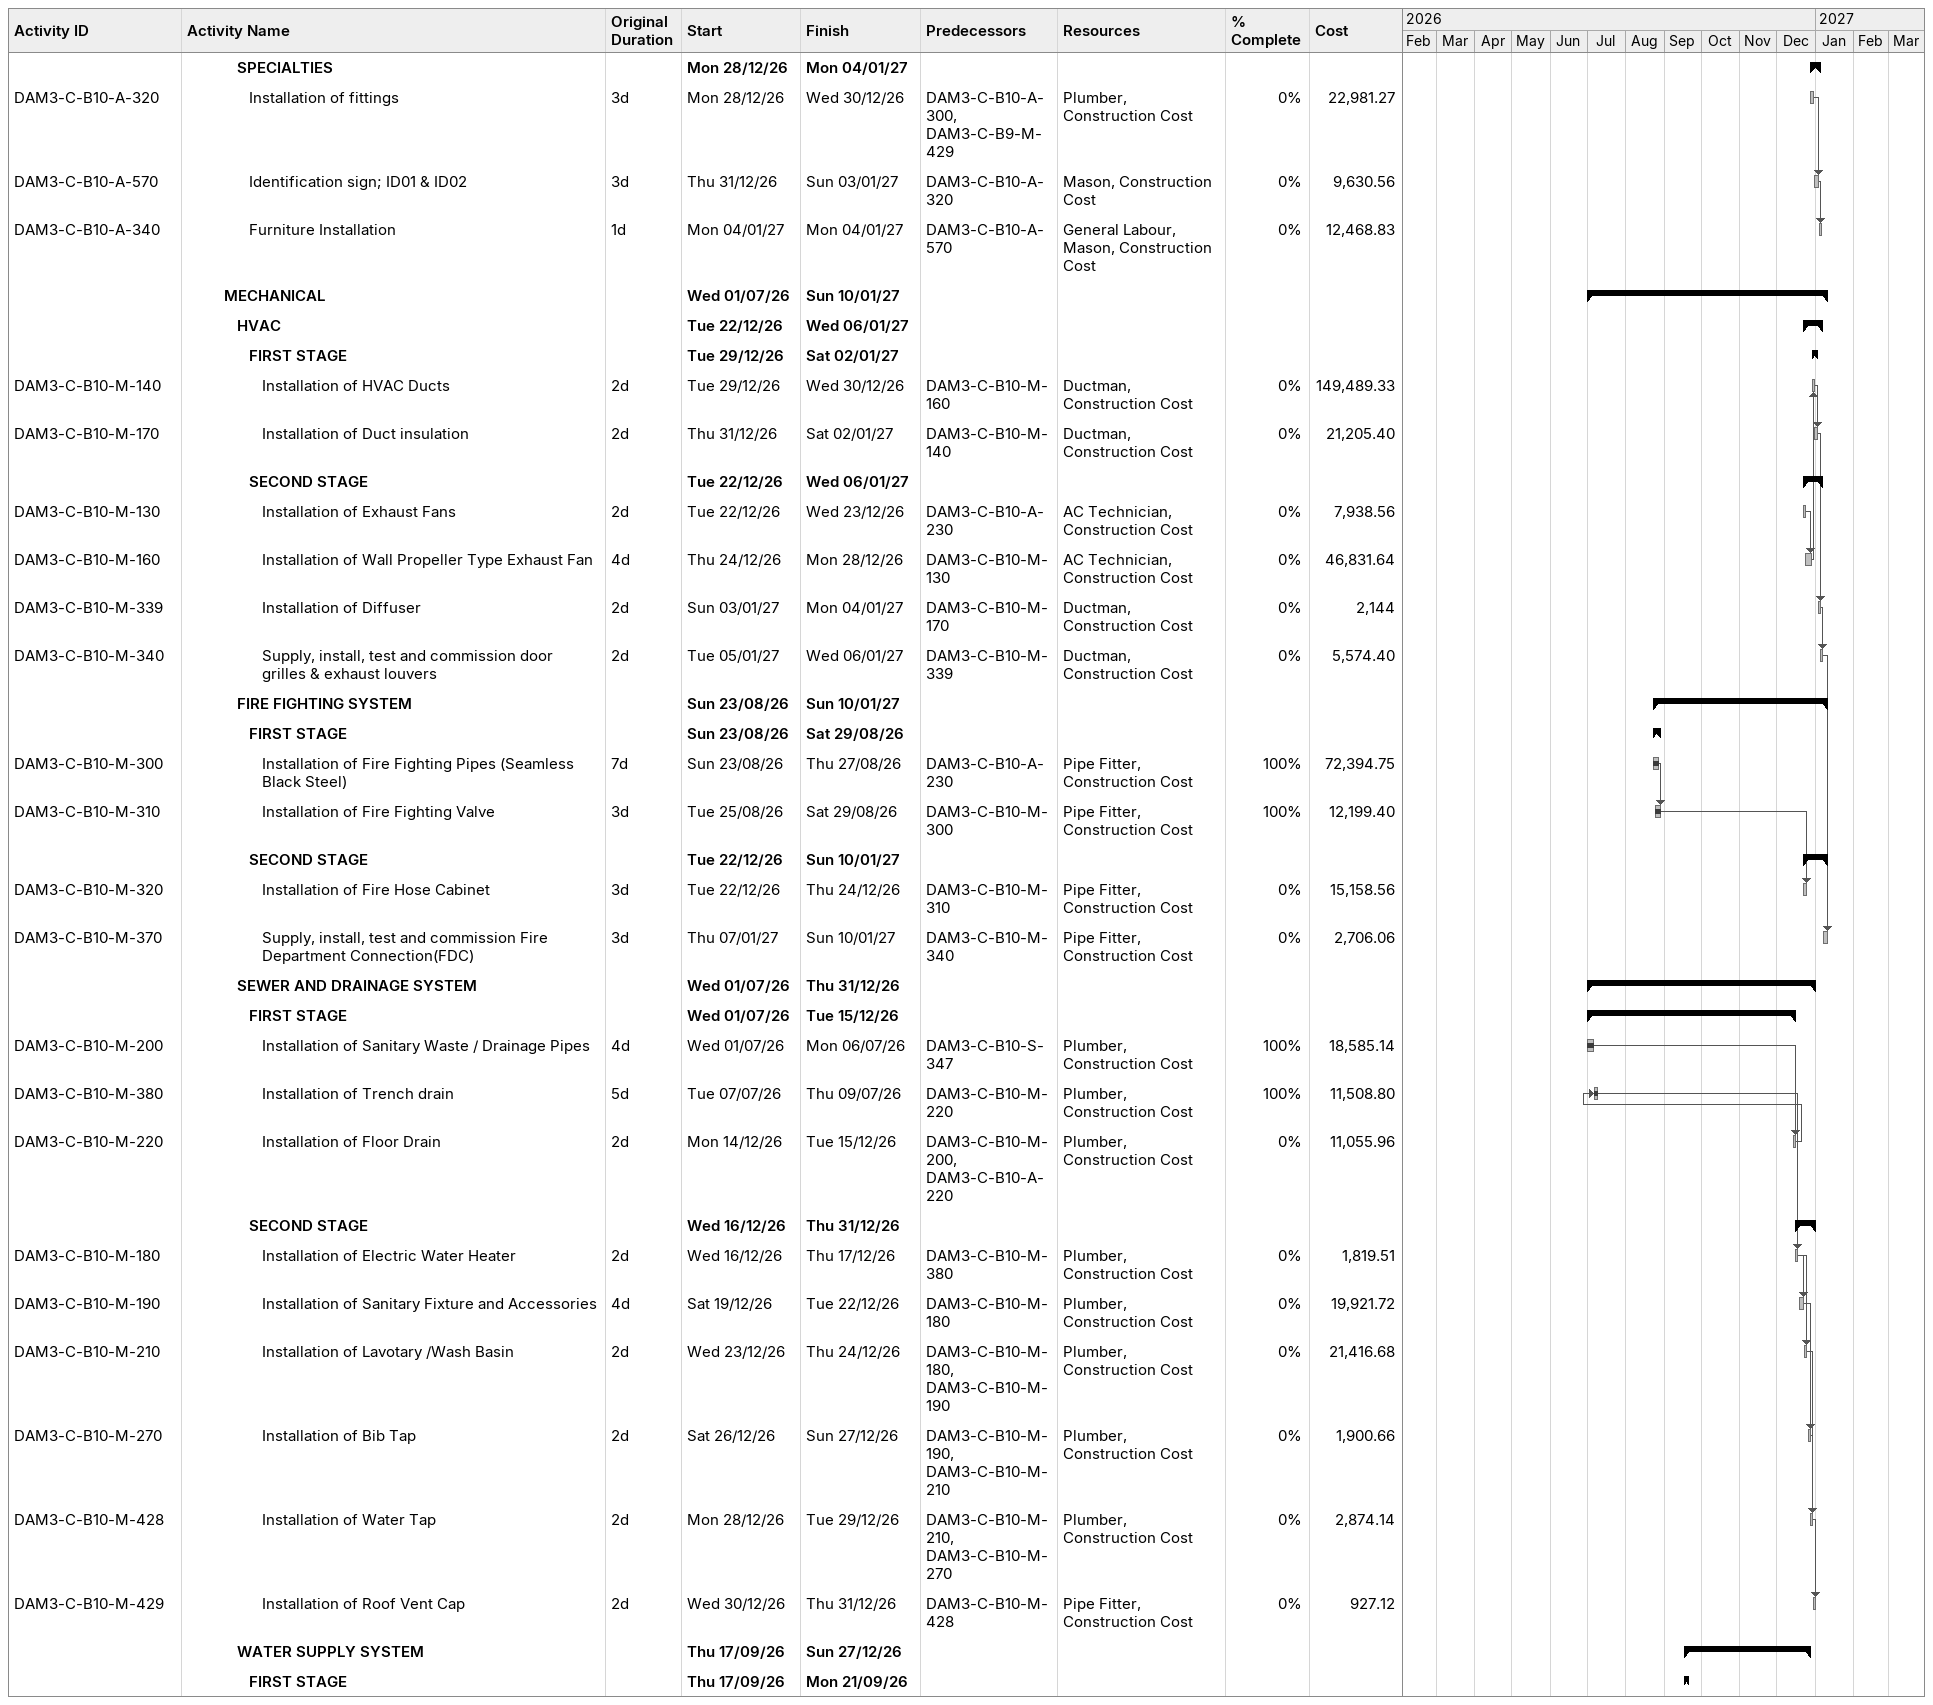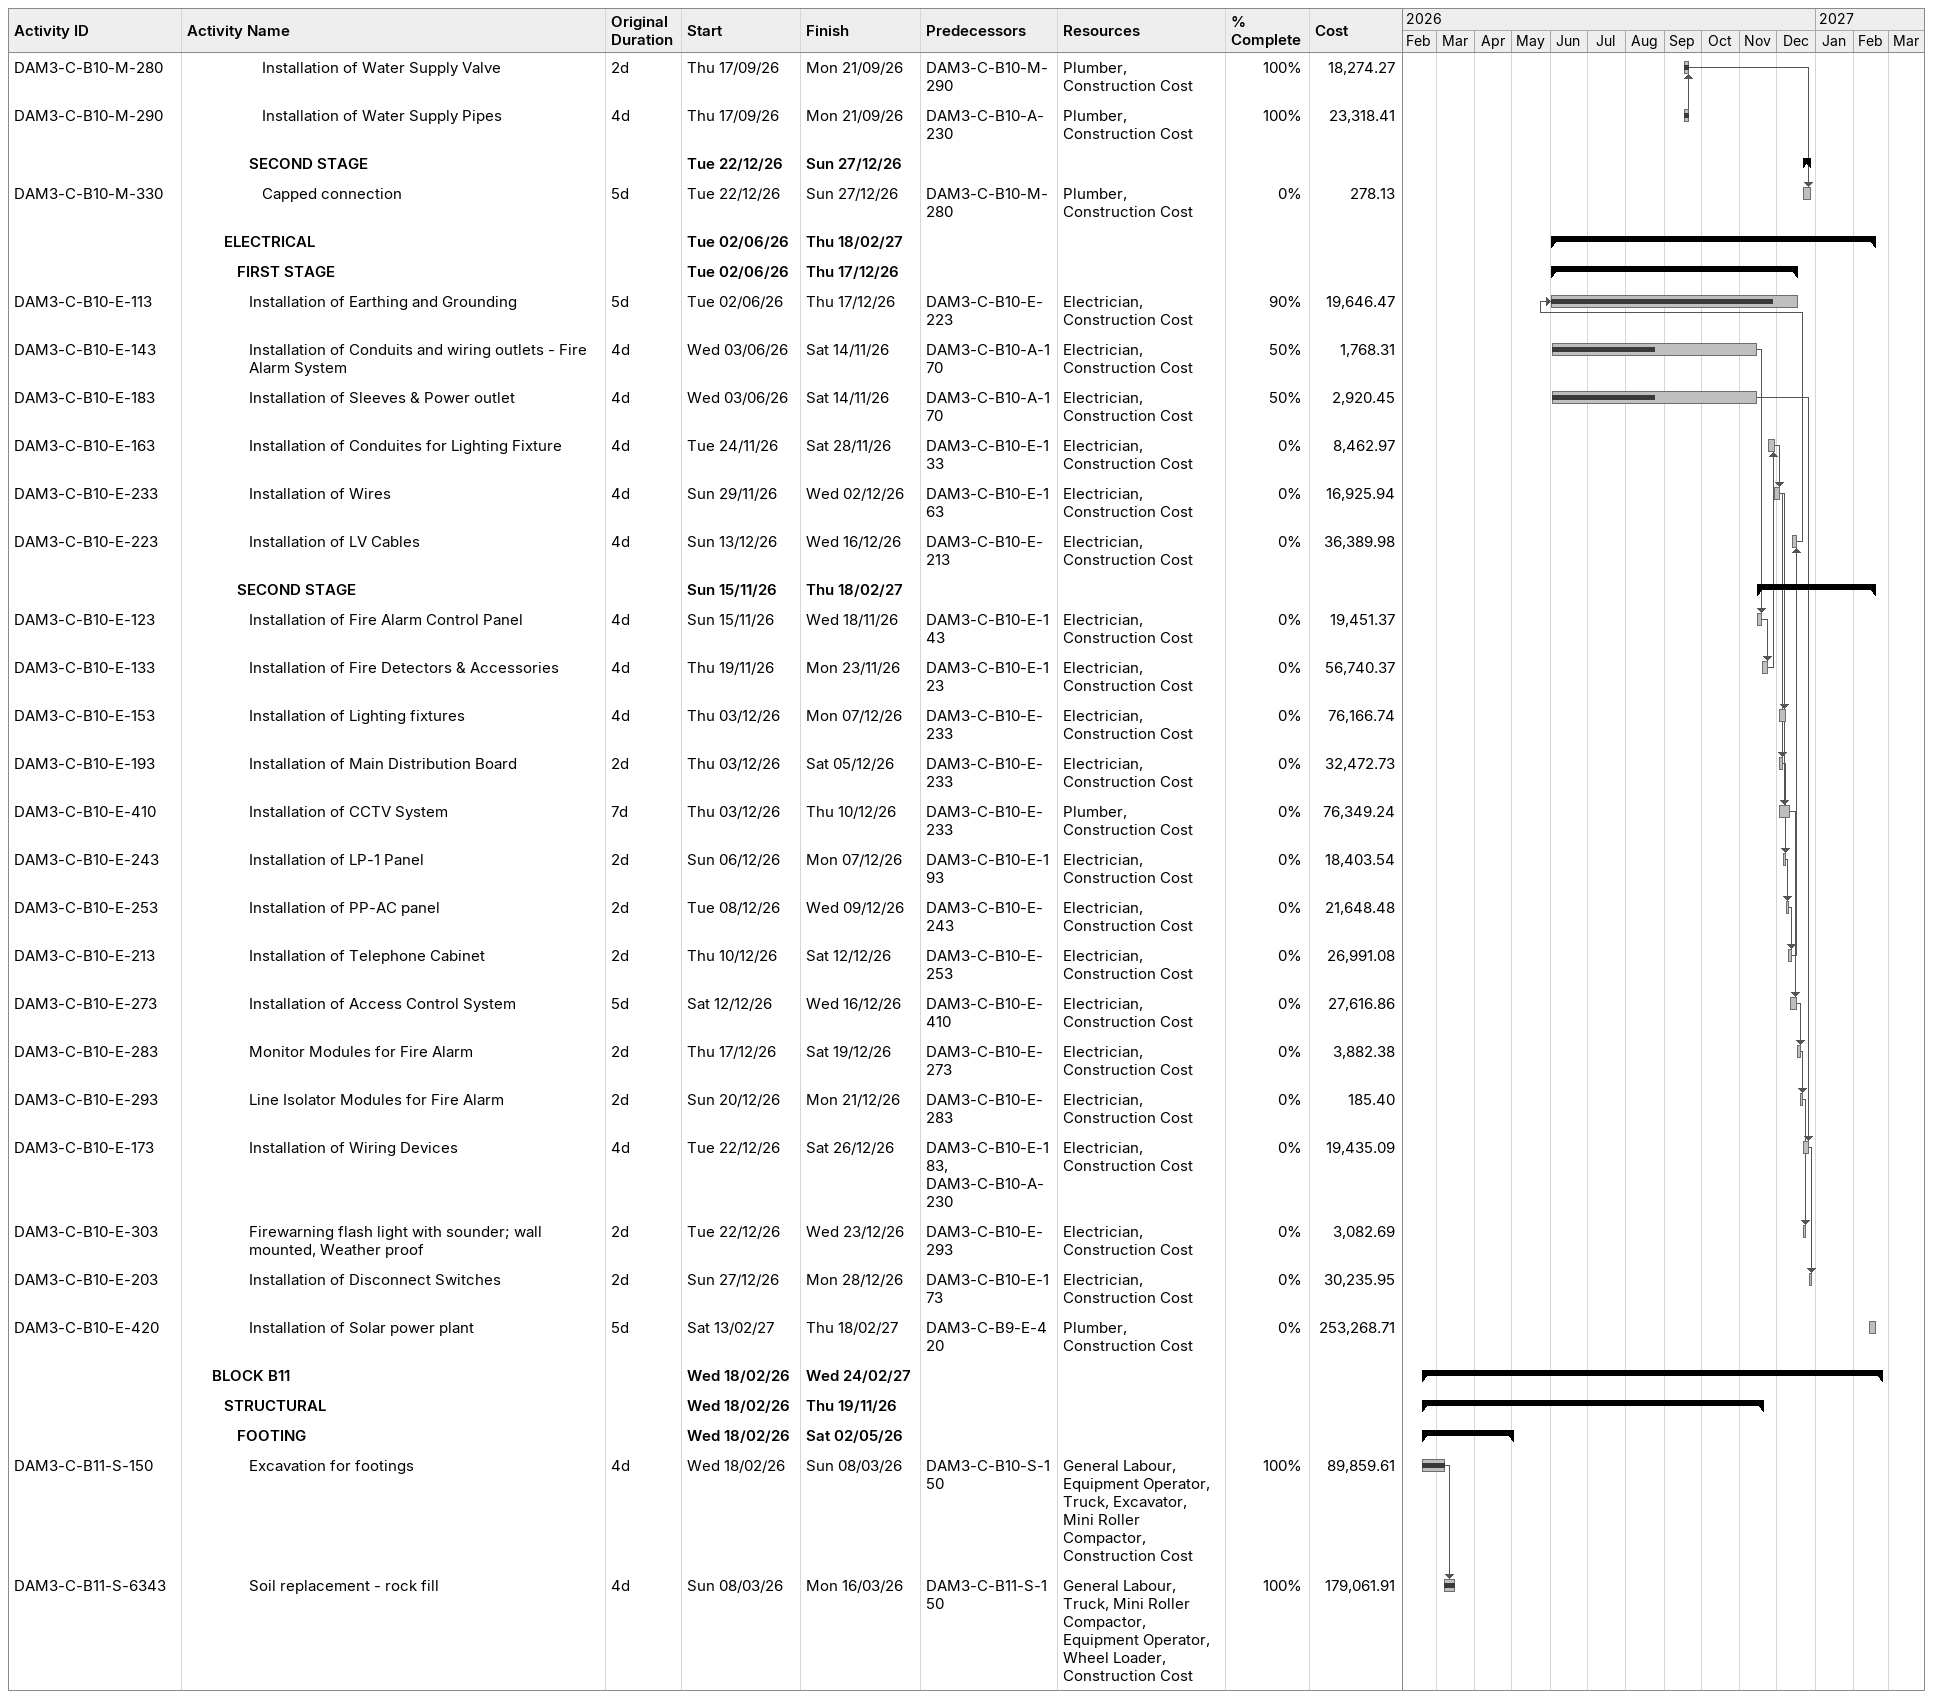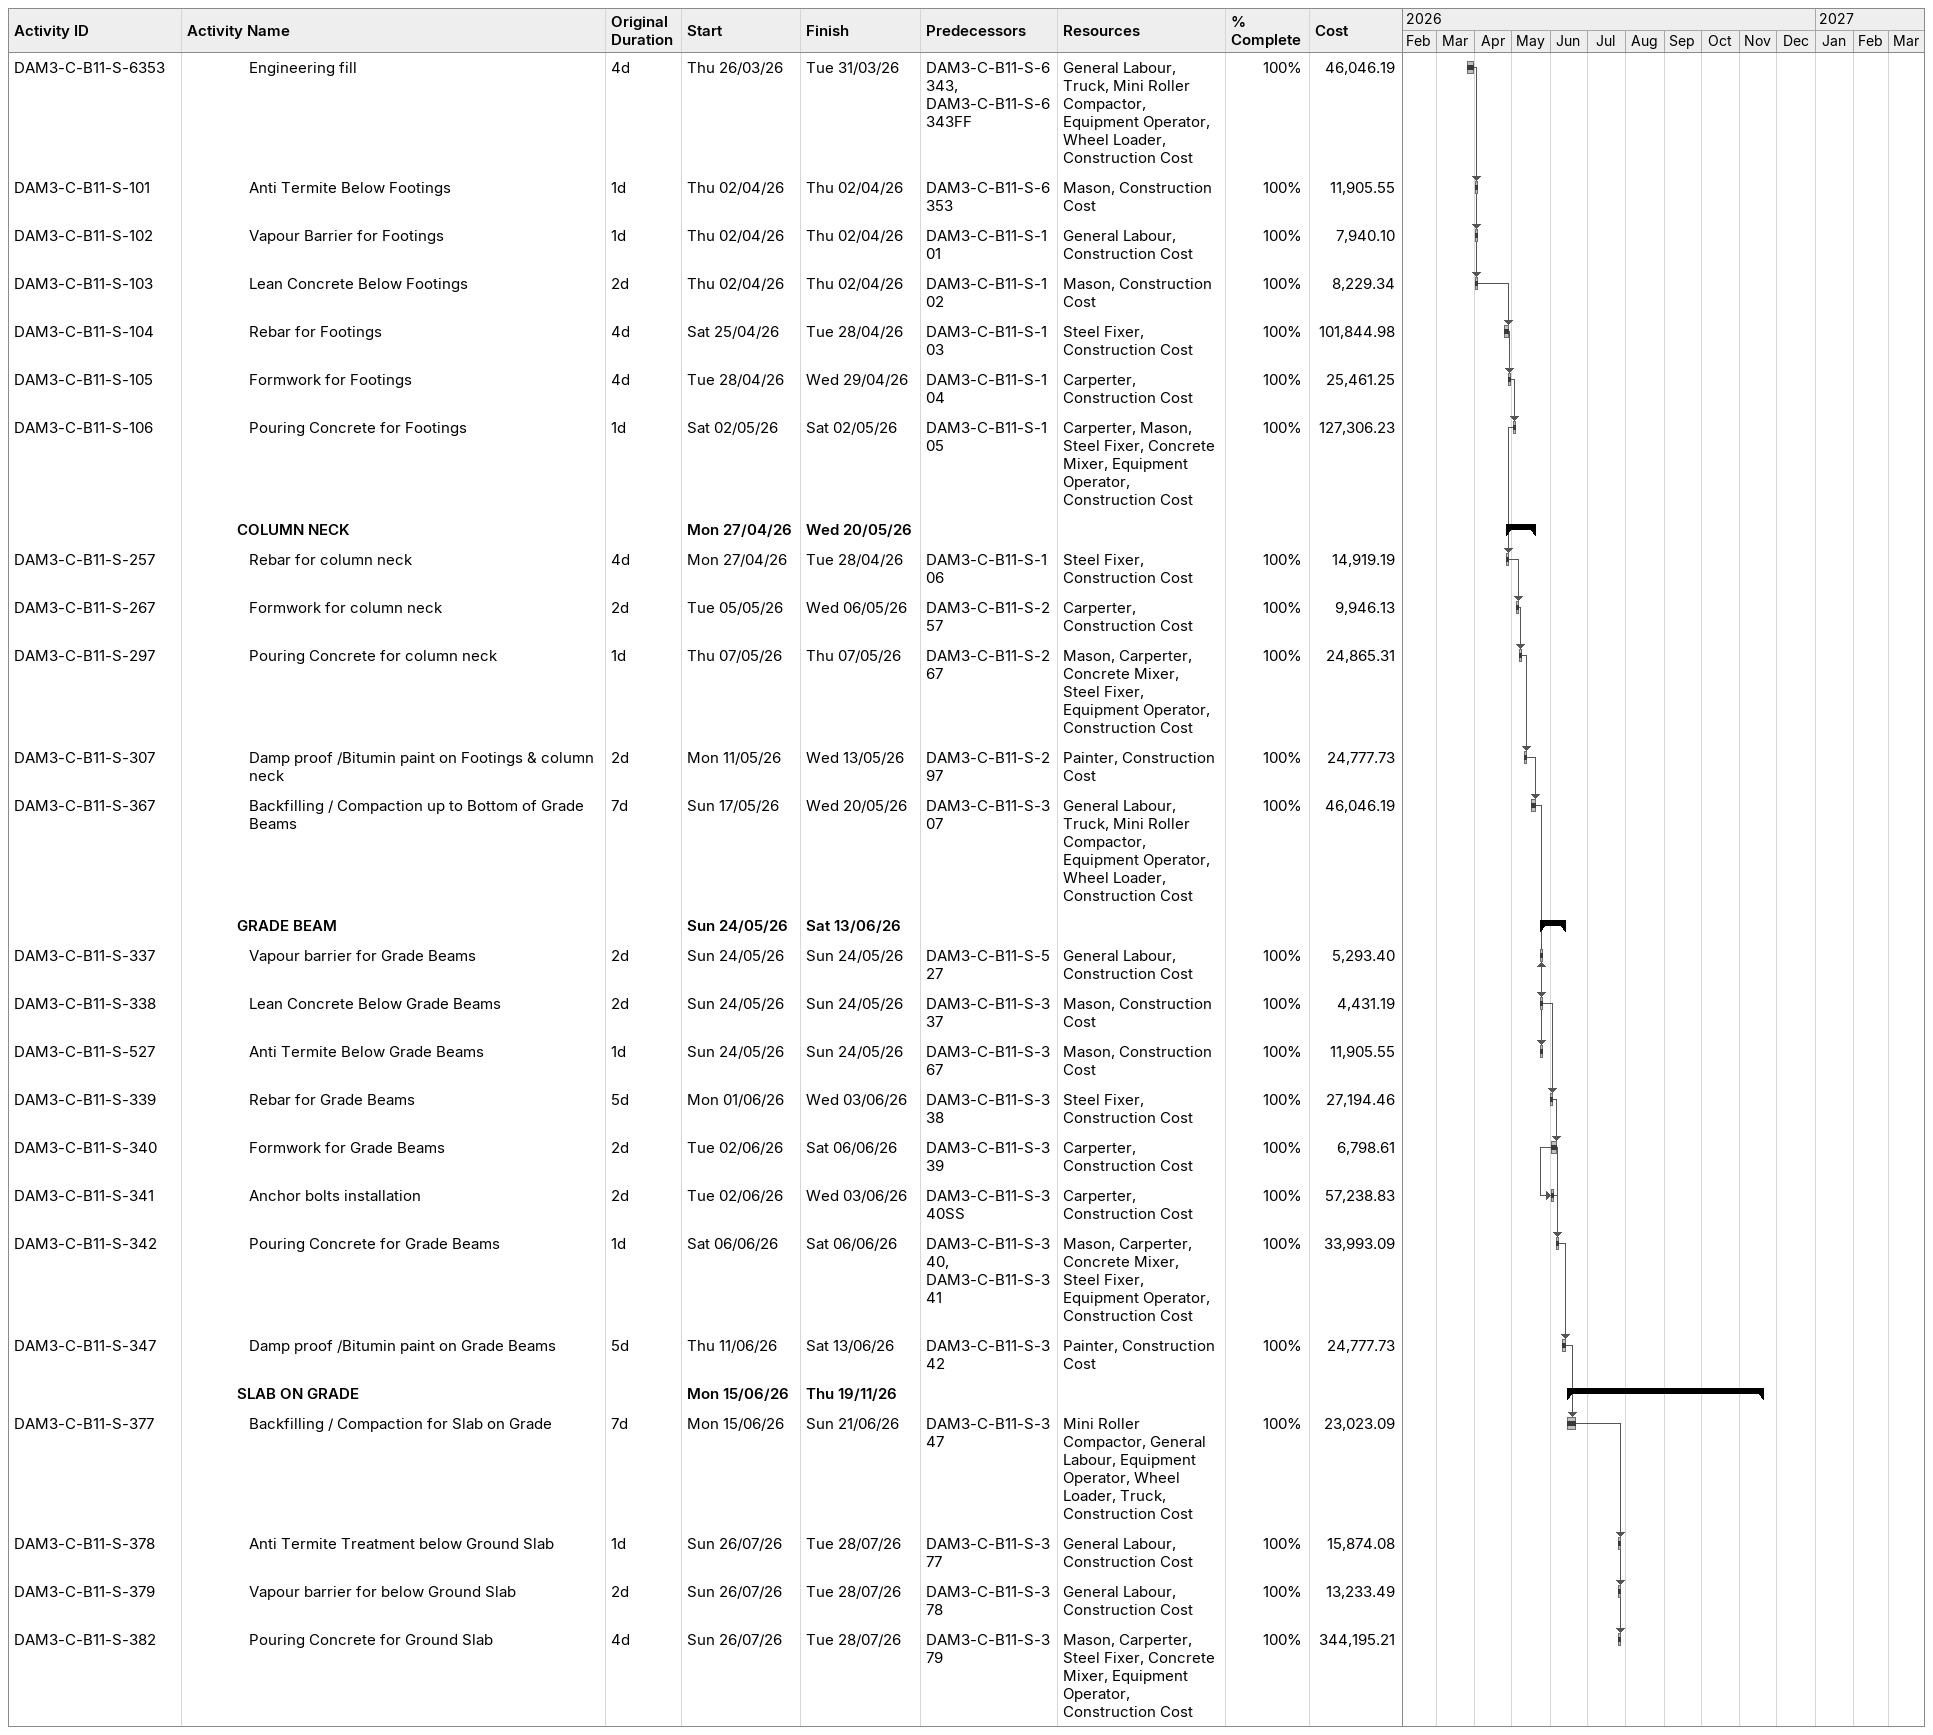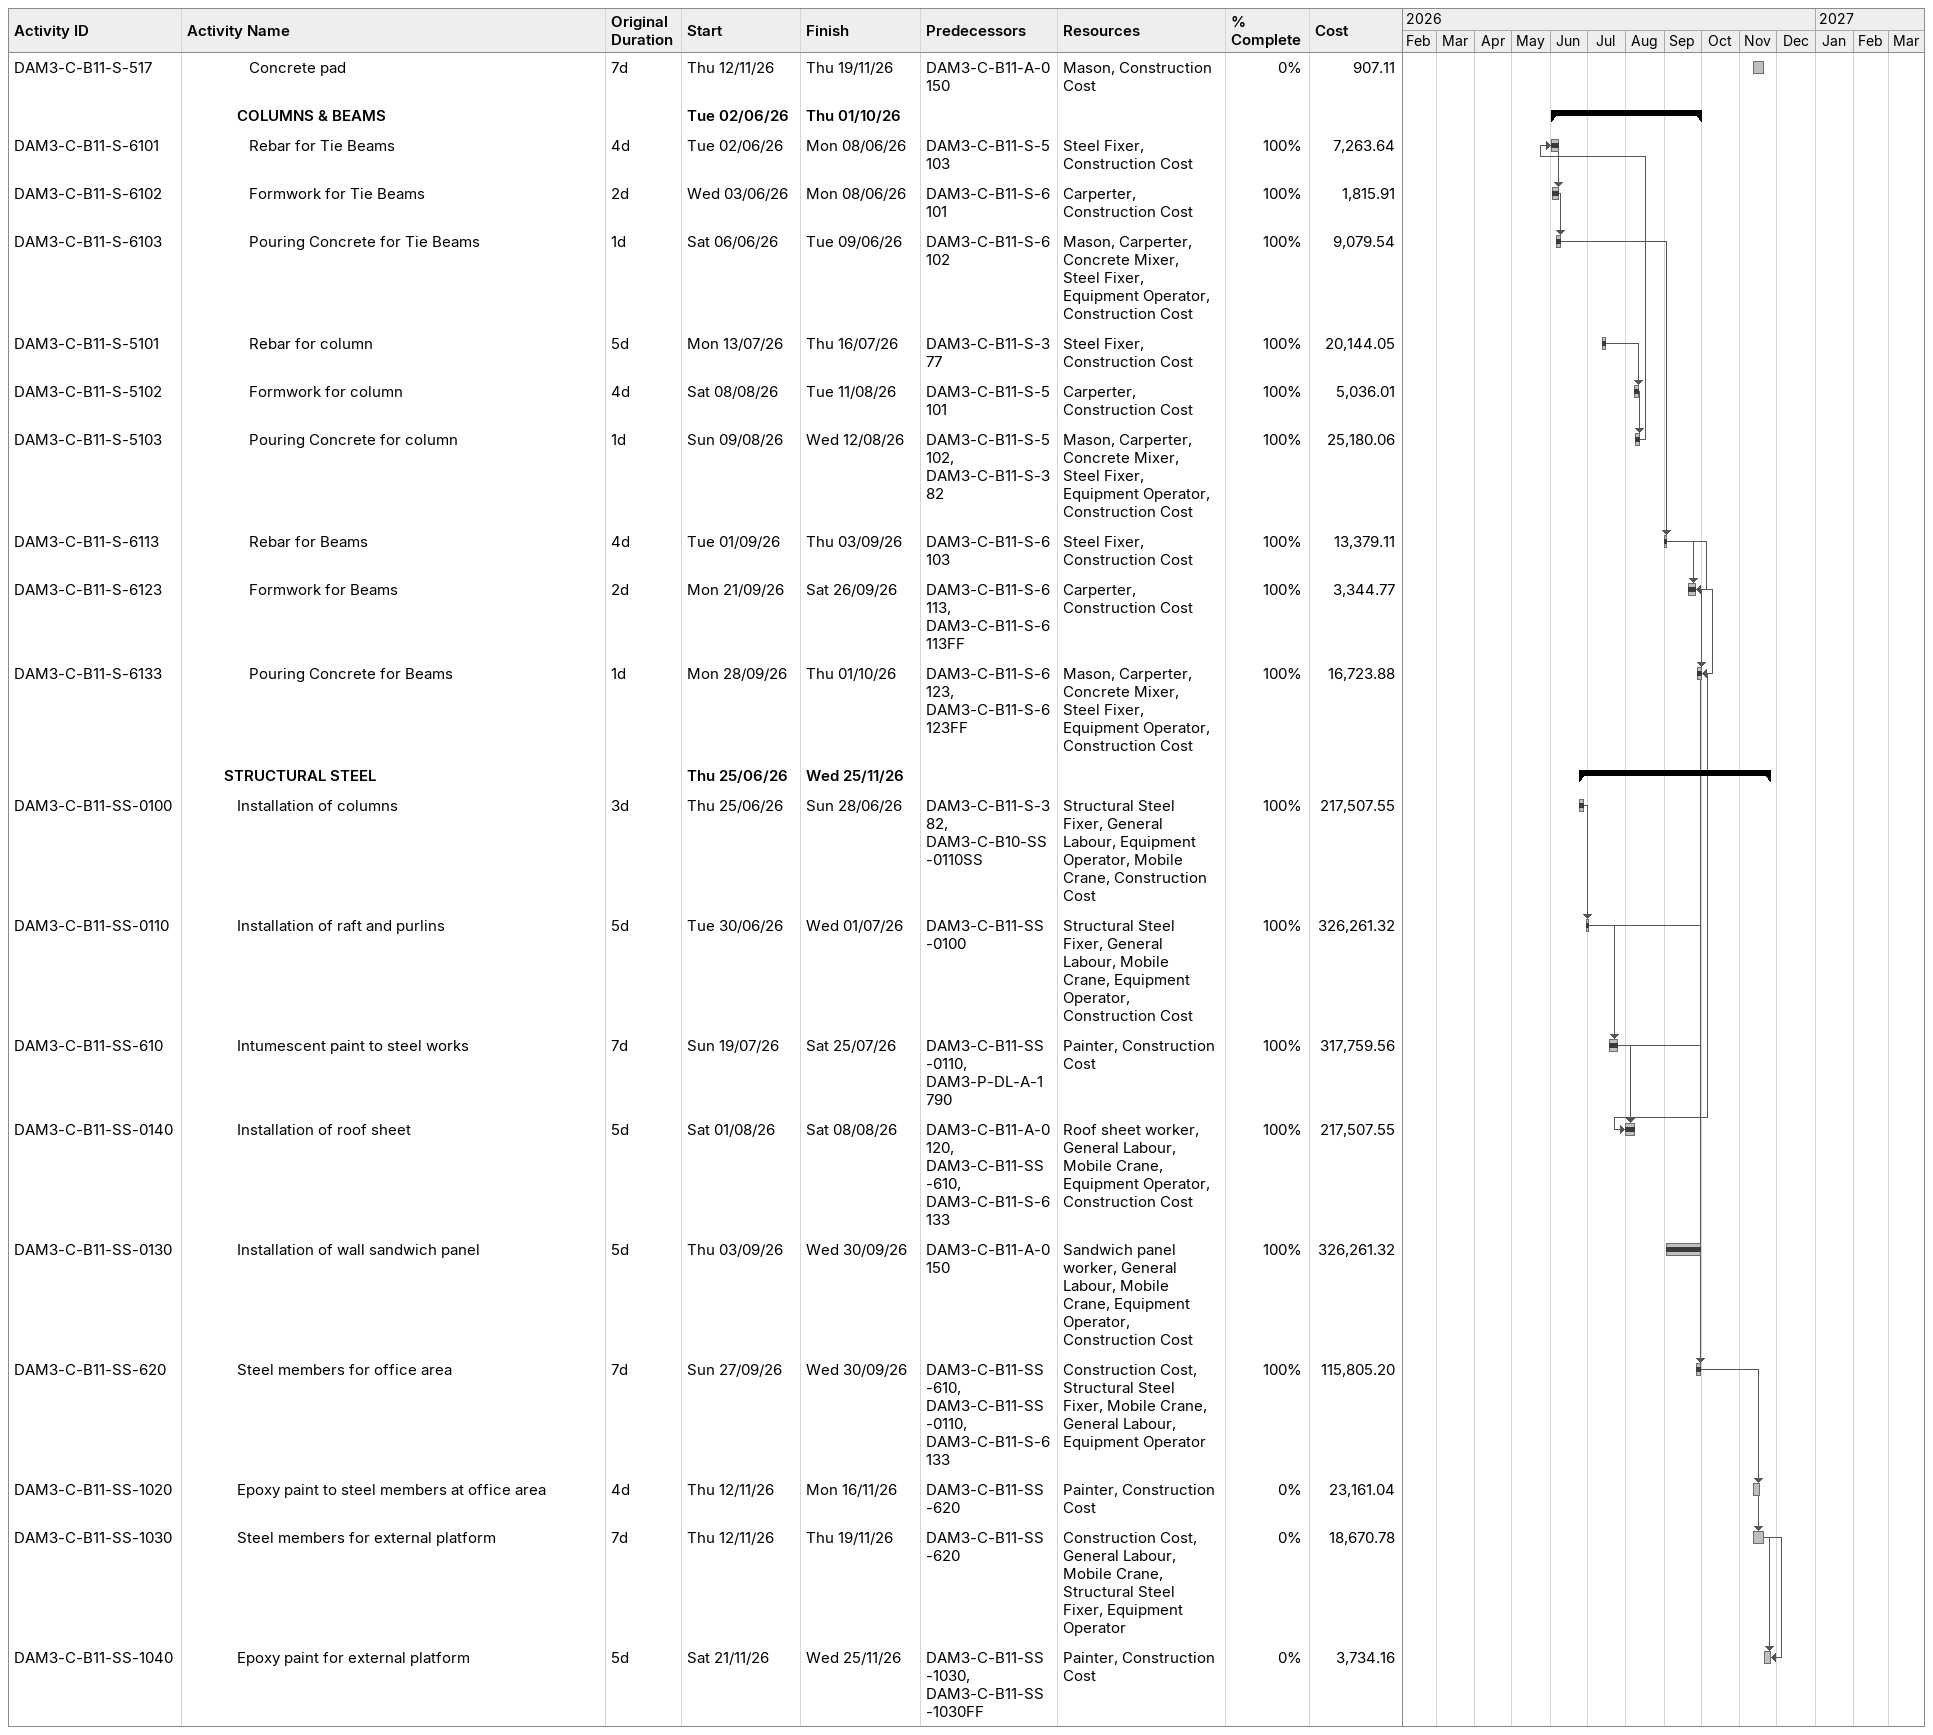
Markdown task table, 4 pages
| ID | Level | Task | Original duration | Start | Finish | Predecessors | Resources | % complete | Cost |
|---|---|---|---|---|---|---|---|---|---|
|  | 5 | **SPECIALTIES** |  | 2026-12-28 | 2027-01-04 |  |  |  |  |
| DAM3-C-B10-A-320 | 6 | Installation of fittings | 3d | 2026-12-28 | 2026-12-30 | DAM3-C-B10-A-300, DAM3-C-B9-M-429 | Plumber, Construction Cost | 0 | 22981.27 |
| DAM3-C-B10-A-570 | 6 | Identification sign; ID01 & ID02 | 3d | 2026-12-31 | 2027-01-03 | DAM3-C-B10-A-320 | Mason, Construction Cost | 0 | 9630.56 |
| DAM3-C-B10-A-340 | 6 | Furniture Installation | 1d | 2027-01-04 | 2027-01-04 | DAM3-C-B10-A-570 | General Labour, Mason, Construction Cost | 0 | 12468.83 |
|  | 4 | **MECHANICAL** |  | 2026-07-01 | 2027-01-10 |  |  |  |  |
|  | 5 | **HVAC** |  | 2026-12-22 | 2027-01-06 |  |  |  |  |
|  | 6 | **FIRST STAGE** |  | 2026-12-29 | 2027-01-02 |  |  |  |  |
| DAM3-C-B10-M-140 | 7 | Installation of HVAC Ducts | 2d | 2026-12-29 | 2026-12-30 | DAM3-C-B10-M-160 | Ductman, Construction Cost | 0 | 149489.33 |
| DAM3-C-B10-M-170 | 7 | Installation of Duct insulation | 2d | 2026-12-31 | 2027-01-02 | DAM3-C-B10-M-140 | Ductman, Construction Cost | 0 | 21205.40 |
|  | 6 | **SECOND STAGE** |  | 2026-12-22 | 2027-01-06 |  |  |  |  |
| DAM3-C-B10-M-130 | 7 | Installation of Exhaust Fans | 2d | 2026-12-22 | 2026-12-23 | DAM3-C-B10-A-230 | AC Technician, Construction Cost | 0 | 7938.56 |
| DAM3-C-B10-M-160 | 7 | Installation of Wall Propeller Type Exhaust Fan | 4d | 2026-12-24 | 2026-12-28 | DAM3-C-B10-M-130 | AC Technician, Construction Cost | 0 | 46831.64 |
| DAM3-C-B10-M-339 | 7 | Installation of Diffuser | 2d | 2027-01-03 | 2027-01-04 | DAM3-C-B10-M-170 | Ductman, Construction Cost | 0 | 2144 |
| DAM3-C-B10-M-340 | 7 | Supply, install, test and commission door grilles & exhaust louvers | 2d | 2027-01-05 | 2027-01-06 | DAM3-C-B10-M-339 | Ductman, Construction Cost | 0 | 5574.40 |
|  | 5 | **FIRE FIGHTING SYSTEM** |  | 2026-08-23 | 2027-01-10 |  |  |  |  |
|  | 6 | **FIRST STAGE** |  | 2026-08-23 | 2026-08-29 |  |  |  |  |
| DAM3-C-B10-M-300 | 7 | Installation of Fire Fighting Pipes (Seamless Black Steel) | 7d | 2026-08-23 | 2026-08-27 | DAM3-C-B10-A-230 | Pipe Fitter, Construction Cost | 100 | 72394.75 |
| DAM3-C-B10-M-310 | 7 | Installation of Fire Fighting Valve | 3d | 2026-08-25 | 2026-08-29 | DAM3-C-B10-M-300 | Pipe Fitter, Construction Cost | 100 | 12199.40 |
|  | 6 | **SECOND STAGE** |  | 2026-12-22 | 2027-01-10 |  |  |  |  |
| DAM3-C-B10-M-320 | 7 | Installation of Fire Hose Cabinet | 3d | 2026-12-22 | 2026-12-24 | DAM3-C-B10-M-310 | Pipe Fitter, Construction Cost | 0 | 15158.56 |
| DAM3-C-B10-M-370 | 7 | Supply, install, test and commission Fire Department Connection(FDC) | 3d | 2027-01-07 | 2027-01-10 | DAM3-C-B10-M-340 | Pipe Fitter, Construction Cost | 0 | 2706.06 |
|  | 5 | **SEWER AND DRAINAGE SYSTEM** |  | 2026-07-01 | 2026-12-31 |  |  |  |  |
|  | 6 | **FIRST STAGE** |  | 2026-07-01 | 2026-12-15 |  |  |  |  |
| DAM3-C-B10-M-200 | 7 | Installation of Sanitary Waste / Drainage Pipes | 4d | 2026-07-01 | 2026-07-06 | DAM3-C-B10-S-347 | Plumber, Construction Cost | 100 | 18585.14 |
| DAM3-C-B10-M-380 | 7 | Installation of Trench drain | 5d | 2026-07-07 | 2026-07-09 | DAM3-C-B10-M-220 | Plumber, Construction Cost | 100 | 11508.80 |
| DAM3-C-B10-M-220 | 7 | Installation of Floor Drain | 2d | 2026-12-14 | 2026-12-15 | DAM3-C-B10-M-200, DAM3-C-B10-A-220 | Plumber, Construction Cost | 0 | 11055.96 |
|  | 6 | **SECOND STAGE** |  | 2026-12-16 | 2026-12-31 |  |  |  |  |
| DAM3-C-B10-M-180 | 7 | Installation of Electric Water Heater | 2d | 2026-12-16 | 2026-12-17 | DAM3-C-B10-M-380 | Plumber, Construction Cost | 0 | 1819.51 |
| DAM3-C-B10-M-190 | 7 | Installation of Sanitary Fixture and Accessories | 4d | 2026-12-19 | 2026-12-22 | DAM3-C-B10-M-180 | Plumber, Construction Cost | 0 | 19921.72 |
| DAM3-C-B10-M-210 | 7 | Installation of Lavotary /Wash Basin | 2d | 2026-12-23 | 2026-12-24 | DAM3-C-B10-M-180, DAM3-C-B10-M-190 | Plumber, Construction Cost | 0 | 21416.68 |
| DAM3-C-B10-M-270 | 7 | Installation of Bib Tap | 2d | 2026-12-26 | 2026-12-27 | DAM3-C-B10-M-190, DAM3-C-B10-M-210 | Plumber, Construction Cost | 0 | 1900.66 |
| DAM3-C-B10-M-428 | 7 | Installation of Water Tap | 2d | 2026-12-28 | 2026-12-29 | DAM3-C-B10-M-210, DAM3-C-B10-M-270 | Plumber, Construction Cost | 0 | 2874.14 |
| DAM3-C-B10-M-429 | 7 | Installation of Roof Vent Cap | 2d | 2026-12-30 | 2026-12-31 | DAM3-C-B10-M-428 | Pipe Fitter, Construction Cost | 0 | 927.12 |
|  | 5 | **WATER SUPPLY SYSTEM** |  | 2026-09-17 | 2026-12-27 |  |  |  |  |
|  | 6 | **FIRST STAGE** |  | 2026-09-17 | 2026-09-21 |  |  |  |  |
| DAM3-C-B10-M-280 | 7 | Installation of Water Supply Valve | 2d | 2026-09-17 | 2026-09-21 | DAM3-C-B10-M-290 | Plumber, Construction Cost | 100 | 18274.27 |
| DAM3-C-B10-M-290 | 7 | Installation of Water Supply Pipes | 4d | 2026-09-17 | 2026-09-21 | DAM3-C-B10-A-230 | Plumber, Construction Cost | 100 | 23318.41 |
|  | 6 | **SECOND STAGE** |  | 2026-12-22 | 2026-12-27 |  |  |  |  |
| DAM3-C-B10-M-330 | 7 | Capped connection | 5d | 2026-12-22 | 2026-12-27 | DAM3-C-B10-M-280 | Plumber, Construction Cost | 0 | 278.13 |
|  | 4 | **ELECTRICAL** |  | 2026-06-02 | 2027-02-18 |  |  |  |  |
|  | 5 | **FIRST STAGE** |  | 2026-06-02 | 2026-12-17 |  |  |  |  |
| DAM3-C-B10-E-113 | 6 | Installation of Earthing and Grounding | 5d | 2026-06-02 | 2026-12-17 | DAM3-C-B10-E-223 | Electrician, Construction Cost | 90 | 19646.47 |
| DAM3-C-B10-E-143 | 6 | Installation of Conduits and wiring outlets - Fire Alarm System | 4d | 2026-06-03 | 2026-11-14 | DAM3-C-B10-A-170 | Electrician, Construction Cost | 50 | 1768.31 |
| DAM3-C-B10-E-183 | 6 | Installation of Sleeves & Power outlet | 4d | 2026-06-03 | 2026-11-14 | DAM3-C-B10-A-170 | Electrician, Construction Cost | 50 | 2920.45 |
| DAM3-C-B10-E-163 | 6 | Installation of Conduites for Lighting Fixture | 4d | 2026-11-24 | 2026-11-28 | DAM3-C-B10-E-133 | Electrician, Construction Cost | 0 | 8462.97 |
| DAM3-C-B10-E-233 | 6 | Installation of Wires | 4d | 2026-11-29 | 2026-12-02 | DAM3-C-B10-E-163 | Electrician, Construction Cost | 0 | 16925.94 |
| DAM3-C-B10-E-223 | 6 | Installation of LV Cables | 4d | 2026-12-13 | 2026-12-16 | DAM3-C-B10-E-213 | Electrician, Construction Cost | 0 | 36389.98 |
|  | 5 | **SECOND STAGE** |  | 2026-11-15 | 2027-02-18 |  |  |  |  |
| DAM3-C-B10-E-123 | 6 | Installation of Fire Alarm Control Panel | 4d | 2026-11-15 | 2026-11-18 | DAM3-C-B10-E-143 | Electrician, Construction Cost | 0 | 19451.37 |
| DAM3-C-B10-E-133 | 6 | Installation of Fire Detectors & Accessories | 4d | 2026-11-19 | 2026-11-23 | DAM3-C-B10-E-123 | Electrician, Construction Cost | 0 | 56740.37 |
| DAM3-C-B10-E-153 | 6 | Installation of Lighting fixtures | 4d | 2026-12-03 | 2026-12-07 | DAM3-C-B10-E-233 | Electrician, Construction Cost | 0 | 76166.74 |
| DAM3-C-B10-E-193 | 6 | Installation of Main Distribution Board | 2d | 2026-12-03 | 2026-12-05 | DAM3-C-B10-E-233 | Electrician, Construction Cost | 0 | 32472.73 |
| DAM3-C-B10-E-410 | 6 | Installation of CCTV System | 7d | 2026-12-03 | 2026-12-10 | DAM3-C-B10-E-233 | Plumber, Construction Cost | 0 | 76349.24 |
| DAM3-C-B10-E-243 | 6 | Installation of LP-1 Panel | 2d | 2026-12-06 | 2026-12-07 | DAM3-C-B10-E-193 | Electrician, Construction Cost | 0 | 18403.54 |
| DAM3-C-B10-E-253 | 6 | Installation of PP-AC panel | 2d | 2026-12-08 | 2026-12-09 | DAM3-C-B10-E-243 | Electrician, Construction Cost | 0 | 21648.48 |
| DAM3-C-B10-E-213 | 6 | Installation of Telephone Cabinet | 2d | 2026-12-10 | 2026-12-12 | DAM3-C-B10-E-253 | Electrician, Construction Cost | 0 | 26991.08 |
| DAM3-C-B10-E-273 | 6 | Installation of Access Control System | 5d | 2026-12-12 | 2026-12-16 | DAM3-C-B10-E-410 | Electrician, Construction Cost | 0 | 27616.86 |
| DAM3-C-B10-E-283 | 6 | Monitor Modules for Fire Alarm | 2d | 2026-12-17 | 2026-12-19 | DAM3-C-B10-E-273 | Electrician, Construction Cost | 0 | 3882.38 |
| DAM3-C-B10-E-293 | 6 | Line Isolator Modules for Fire Alarm | 2d | 2026-12-20 | 2026-12-21 | DAM3-C-B10-E-283 | Electrician, Construction Cost | 0 | 185.40 |
| DAM3-C-B10-E-173 | 6 | Installation of Wiring Devices | 4d | 2026-12-22 | 2026-12-26 | DAM3-C-B10-E-183, DAM3-C-B10-A-230 | Electrician, Construction Cost | 0 | 19435.09 |
| DAM3-C-B10-E-303 | 6 | Firewarning flash light with sounder; wall mounted, Weather proof | 2d | 2026-12-22 | 2026-12-23 | DAM3-C-B10-E-293 | Electrician, Construction Cost | 0 | 3082.69 |
| DAM3-C-B10-E-203 | 6 | Installation of Disconnect Switches | 2d | 2026-12-27 | 2026-12-28 | DAM3-C-B10-E-173 | Electrician, Construction Cost | 0 | 30235.95 |
| DAM3-C-B10-E-420 | 6 | Installation of Solar power plant | 5d | 2027-02-13 | 2027-02-18 | DAM3-C-B9-E-420 | Plumber, Construction Cost | 0 | 253268.71 |
|  | 3 | **BLOCK B11** |  | 2026-02-18 | 2027-02-24 |  |  |  |  |
|  | 4 | **STRUCTURAL** |  | 2026-02-18 | 2026-11-19 |  |  |  |  |
|  | 5 | **FOOTING** |  | 2026-02-18 | 2026-05-02 |  |  |  |  |
| DAM3-C-B11-S-150 | 6 | Excavation for footings | 4d | 2026-02-18 | 2026-03-08 | DAM3-C-B10-S-150 | General Labour, Equipment Operator, Truck, Excavator, Mini Roller Compactor, Construction Cost | 100 | 89859.61 |
| DAM3-C-B11-S-6343 | 6 | Soil replacement - rock fill | 4d | 2026-03-08 | 2026-03-16 | DAM3-C-B11-S-150 | General Labour, Truck, Mini Roller Compactor, Equipment Operator, Wheel Loader, Construction Cost | 100 | 179061.91 |
| DAM3-C-B11-S-6353 | 6 | Engineering fill | 4d | 2026-03-26 | 2026-03-31 | DAM3-C-B11-S-6343, DAM3-C-B11-S-6343FF | General Labour, Truck, Mini Roller Compactor, Equipment Operator, Wheel Loader, Construction Cost | 100 | 46046.19 |
| DAM3-C-B11-S-101 | 6 | Anti Termite Below Footings | 1d | 2026-04-02 | 2026-04-02 | DAM3-C-B11-S-6353 | Mason, Construction Cost | 100 | 11905.55 |
| DAM3-C-B11-S-102 | 6 | Vapour Barrier for Footings | 1d | 2026-04-02 | 2026-04-02 | DAM3-C-B11-S-101 | General Labour, Construction Cost | 100 | 7940.10 |
| DAM3-C-B11-S-103 | 6 | Lean Concrete Below Footings | 2d | 2026-04-02 | 2026-04-02 | DAM3-C-B11-S-102 | Mason, Construction Cost | 100 | 8229.34 |
| DAM3-C-B11-S-104 | 6 | Rebar for Footings | 4d | 2026-04-25 | 2026-04-28 | DAM3-C-B11-S-103 | Steel Fixer, Construction Cost | 100 | 101844.98 |
| DAM3-C-B11-S-105 | 6 | Formwork for Footings | 4d | 2026-04-28 | 2026-04-29 | DAM3-C-B11-S-104 | Carperter, Construction Cost | 100 | 25461.25 |
| DAM3-C-B11-S-106 | 6 | Pouring Concrete for Footings | 1d | 2026-05-02 | 2026-05-02 | DAM3-C-B11-S-105 | Carperter, Mason, Steel Fixer, Concrete Mixer, Equipment Operator, Construction Cost | 100 | 127306.23 |
|  | 5 | **COLUMN NECK** |  | 2026-04-27 | 2026-05-20 |  |  |  |  |
| DAM3-C-B11-S-257 | 6 | Rebar for column neck | 4d | 2026-04-27 | 2026-04-28 | DAM3-C-B11-S-106 | Steel Fixer, Construction Cost | 100 | 14919.19 |
| DAM3-C-B11-S-267 | 6 | Formwork for column neck | 2d | 2026-05-05 | 2026-05-06 | DAM3-C-B11-S-257 | Carperter, Construction Cost | 100 | 9946.13 |
| DAM3-C-B11-S-297 | 6 | Pouring Concrete for column neck | 1d | 2026-05-07 | 2026-05-07 | DAM3-C-B11-S-267 | Mason, Carperter, Concrete Mixer, Steel Fixer, Equipment Operator, Construction Cost | 100 | 24865.31 |
| DAM3-C-B11-S-307 | 6 | Damp proof /Bitumin paint on Footings & column neck | 2d | 2026-05-11 | 2026-05-13 | DAM3-C-B11-S-297 | Painter, Construction Cost | 100 | 24777.73 |
| DAM3-C-B11-S-367 | 6 | Backfilling / Compaction up to Bottom of Grade Beams | 7d | 2026-05-17 | 2026-05-20 | DAM3-C-B11-S-307 | General Labour, Truck, Mini Roller Compactor, Equipment Operator, Wheel Loader, Construction Cost | 100 | 46046.19 |
|  | 5 | **GRADE BEAM** |  | 2026-05-24 | 2026-06-13 |  |  |  |  |
| DAM3-C-B11-S-337 | 6 | Vapour barrier for Grade Beams | 2d | 2026-05-24 | 2026-05-24 | DAM3-C-B11-S-527 | General Labour, Construction Cost | 100 | 5293.40 |
| DAM3-C-B11-S-338 | 6 | Lean Concrete Below Grade Beams | 2d | 2026-05-24 | 2026-05-24 | DAM3-C-B11-S-337 | Mason, Construction Cost | 100 | 4431.19 |
| DAM3-C-B11-S-527 | 6 | Anti Termite Below Grade Beams | 1d | 2026-05-24 | 2026-05-24 | DAM3-C-B11-S-367 | Mason, Construction Cost | 100 | 11905.55 |
| DAM3-C-B11-S-339 | 6 | Rebar for Grade Beams | 5d | 2026-06-01 | 2026-06-03 | DAM3-C-B11-S-338 | Steel Fixer, Construction Cost | 100 | 27194.46 |
| DAM3-C-B11-S-340 | 6 | Formwork for Grade Beams | 2d | 2026-06-02 | 2026-06-06 | DAM3-C-B11-S-339 | Carperter, Construction Cost | 100 | 6798.61 |
| DAM3-C-B11-S-341 | 6 | Anchor bolts installation | 2d | 2026-06-02 | 2026-06-03 | DAM3-C-B11-S-340SS | Carperter, Construction Cost | 100 | 57238.83 |
| DAM3-C-B11-S-342 | 6 | Pouring Concrete for Grade Beams | 1d | 2026-06-06 | 2026-06-06 | DAM3-C-B11-S-340, DAM3-C-B11-S-341 | Mason, Carperter, Concrete Mixer, Steel Fixer, Equipment Operator, Construction Cost | 100 | 33993.09 |
| DAM3-C-B11-S-347 | 6 | Damp proof /Bitumin paint on Grade Beams | 5d | 2026-06-11 | 2026-06-13 | DAM3-C-B11-S-342 | Painter, Construction Cost | 100 | 24777.73 |
|  | 5 | **SLAB ON GRADE** |  | 2026-06-15 | 2026-11-19 |  |  |  |  |
| DAM3-C-B11-S-377 | 6 | Backfilling / Compaction for Slab on Grade | 7d | 2026-06-15 | 2026-06-21 | DAM3-C-B11-S-347 | Mini Roller Compactor, General Labour, Equipment Operator, Wheel Loader, Truck, Construction Cost | 100 | 23023.09 |
| DAM3-C-B11-S-378 | 6 | Anti Termite Treatment below Ground Slab | 1d | 2026-07-26 | 2026-07-28 | DAM3-C-B11-S-377 | General Labour, Construction Cost | 100 | 15874.08 |
| DAM3-C-B11-S-379 | 6 | Vapour barrier for below Ground Slab | 2d | 2026-07-26 | 2026-07-28 | DAM3-C-B11-S-378 | General Labour, Construction Cost | 100 | 13233.49 |
| DAM3-C-B11-S-382 | 6 | Pouring Concrete for Ground Slab | 4d | 2026-07-26 | 2026-07-28 | DAM3-C-B11-S-379 | Mason, Carperter, Steel Fixer, Concrete Mixer, Equipment Operator, Construction Cost | 100 | 344195.21 |
| DAM3-C-B11-S-517 | 6 | Concrete pad | 7d | 2026-11-12 | 2026-11-19 | DAM3-C-B11-A-0150 | Mason, Construction Cost | 0 | 907.11 |
|  | 5 | **COLUMNS & BEAMS** |  | 2026-06-02 | 2026-10-01 |  |  |  |  |
| DAM3-C-B11-S-6101 | 6 | Rebar for Tie Beams | 4d | 2026-06-02 | 2026-06-08 | DAM3-C-B11-S-5103 | Steel Fixer, Construction Cost | 100 | 7263.64 |
| DAM3-C-B11-S-6102 | 6 | Formwork for Tie Beams | 2d | 2026-06-03 | 2026-06-08 | DAM3-C-B11-S-6101 | Carperter, Construction Cost | 100 | 1815.91 |
| DAM3-C-B11-S-6103 | 6 | Pouring Concrete for Tie Beams | 1d | 2026-06-06 | 2026-06-09 | DAM3-C-B11-S-6102 | Mason, Carperter, Concrete Mixer, Steel Fixer, Equipment Operator, Construction Cost | 100 | 9079.54 |
| DAM3-C-B11-S-5101 | 6 | Rebar for column | 5d | 2026-07-13 | 2026-07-16 | DAM3-C-B11-S-377 | Steel Fixer, Construction Cost | 100 | 20144.05 |
| DAM3-C-B11-S-5102 | 6 | Formwork for column | 4d | 2026-08-08 | 2026-08-11 | DAM3-C-B11-S-5101 | Carperter, Construction Cost | 100 | 5036.01 |
| DAM3-C-B11-S-5103 | 6 | Pouring Concrete for column | 1d | 2026-08-09 | 2026-08-12 | DAM3-C-B11-S-5102, DAM3-C-B11-S-382 | Mason, Carperter, Concrete Mixer, Steel Fixer, Equipment Operator, Construction Cost | 100 | 25180.06 |
| DAM3-C-B11-S-6113 | 6 | Rebar for Beams | 4d | 2026-09-01 | 2026-09-03 | DAM3-C-B11-S-6103 | Steel Fixer, Construction Cost | 100 | 13379.11 |
| DAM3-C-B11-S-6123 | 6 | Formwork for Beams | 2d | 2026-09-21 | 2026-09-26 | DAM3-C-B11-S-6113, DAM3-C-B11-S-6113FF | Carperter, Construction Cost | 100 | 3344.77 |
| DAM3-C-B11-S-6133 | 6 | Pouring Concrete for Beams | 1d | 2026-09-28 | 2026-10-01 | DAM3-C-B11-S-6123, DAM3-C-B11-S-6123FF | Mason, Carperter, Concrete Mixer, Steel Fixer, Equipment Operator, Construction Cost | 100 | 16723.88 |
|  | 4 | **STRUCTURAL STEEL** |  | 2026-06-25 | 2026-11-25 |  |  |  |  |
| DAM3-C-B11-SS-0100 | 5 | Installation of columns | 3d | 2026-06-25 | 2026-06-28 | DAM3-C-B11-S-382, DAM3-C-B10-SS-0110SS | Structural Steel Fixer, General Labour, Equipment Operator, Mobile Crane, Construction Cost | 100 | 217507.55 |
| DAM3-C-B11-SS-0110 | 5 | Installation of raft and purlins | 5d | 2026-06-30 | 2026-07-01 | DAM3-C-B11-SS-0100 | Structural Steel Fixer, General Labour, Mobile Crane, Equipment Operator, Construction Cost | 100 | 326261.32 |
| DAM3-C-B11-SS-610 | 5 | Intumescent paint to steel works | 7d | 2026-07-19 | 2026-07-25 | DAM3-C-B11-SS-0110, DAM3-P-DL-A-1790 | Painter, Construction Cost | 100 | 317759.56 |
| DAM3-C-B11-SS-0140 | 5 | Installation of roof sheet | 5d | 2026-08-01 | 2026-08-08 | DAM3-C-B11-A-0120, DAM3-C-B11-SS-610, DAM3-C-B11-S-6133 | Roof sheet worker, General Labour, Mobile Crane, Equipment Operator, Construction Cost | 100 | 217507.55 |
| DAM3-C-B11-SS-0130 | 5 | Installation of wall sandwich panel | 5d | 2026-09-03 | 2026-09-30 | DAM3-C-B11-A-0150 | Sandwich panel worker, General Labour, Mobile Crane, Equipment Operator, Construction Cost | 100 | 326261.32 |
| DAM3-C-B11-SS-620 | 5 | Steel members for office area | 7d | 2026-09-27 | 2026-09-30 | DAM3-C-B11-SS-610, DAM3-C-B11-SS-0110, DAM3-C-B11-S-6133 | Construction Cost, Structural Steel Fixer, Mobile Crane, General Labour, Equipment Operator | 100 | 115805.20 |
| DAM3-C-B11-SS-1020 | 5 | Epoxy paint to steel members at office area | 4d | 2026-11-12 | 2026-11-16 | DAM3-C-B11-SS-620 | Painter, Construction Cost | 0 | 23161.04 |
| DAM3-C-B11-SS-1030 | 5 | Steel members for external platform | 7d | 2026-11-12 | 2026-11-19 | DAM3-C-B11-SS-620 | Construction Cost, General Labour, Mobile Crane, Structural Steel Fixer, Equipment Operator | 0 | 18670.78 |
| DAM3-C-B11-SS-1040 | 5 | Epoxy paint for external platform | 5d | 2026-11-21 | 2026-11-25 | DAM3-C-B11-SS-1030, DAM3-C-B11-SS-1030FF | Painter, Construction Cost | 0 | 3734.16 |
